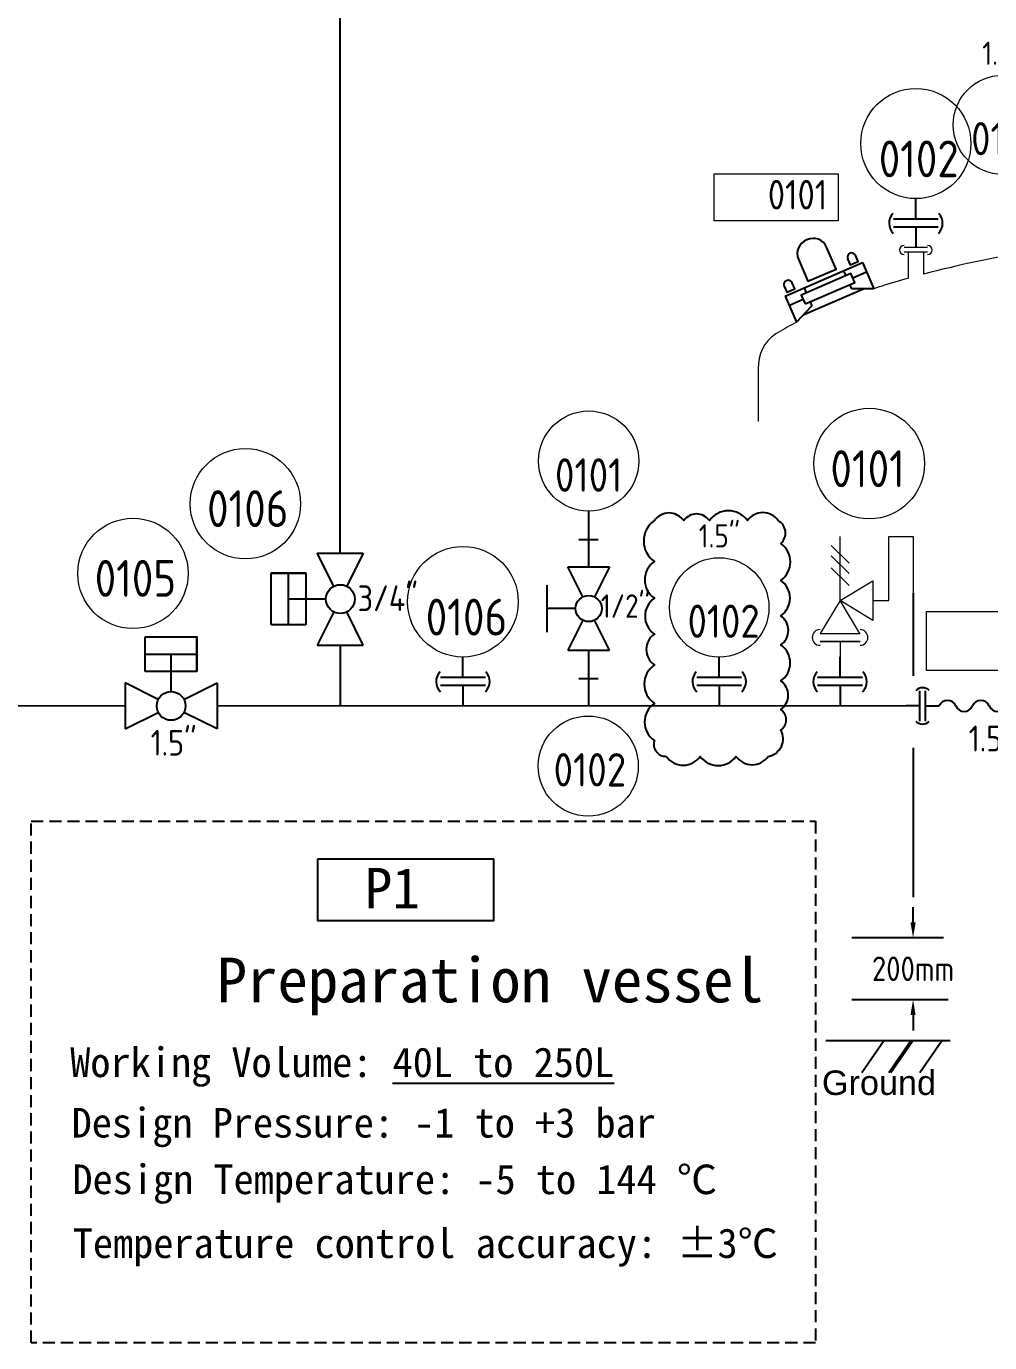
# Model space of a CAD drawing. Header units: millimetres. Extents: x -68339142 to 208, y -167 to 82456658.
# Drawn here: x -68336032.7 to -68335718.6, y 82448358.4 to 82448787.7 of the extents above; entities that cross this region are included whole.
import ezdxf

# ---------------------------------------------------------------- set-up
doc = ezdxf.new("R2010")
doc.units = ezdxf.units.MM
doc.header["$MEASUREMENT"] = 0
doc.linetypes.add('ACANSTGL', pattern=[0.11811, 0.07874, -0.03937])
doc.linetypes.add('JIS_02_0.7', pattern=[1.35, 0.75, -0.6])
for name, color, linetype in [('冷冻水出', 52, 'Continuous'), ('压缩空气', 130, 'Continuous'), ('显示层', 40, 'JIS_02_0.7')]:
    doc.layers.add(name, color=color, linetype=linetype)
doc.styles.add('SimHei', font='arial.ttf')
doc.styles.get("Standard").update_dxf_attribs({"font": 'gbenor.shx', "bigfont": 'gbcbig.shx'})
doc.styles.add('{18b73a54-fa43-428c-adcb-c1c7bbdf2c84}', font='')
doc.styles.get('{18b73a54-fa43-428c-adcb-c1c7bbdf2c84}').set_extended_font_data('SimSun')
doc.dimstyles.get("Standard").update_dxf_attribs({"dimtxt": 0.18, "dimasz": 0.18, "dimexe": 0.18, "dimexo": 0.0625, "dimgap": 0.09, "dimtad": 0, "dimtih": 1, "dimtoh": 1, "dimdec": 4, "dimzin": 0, "dimdsep": 46, "dimtxsty": 'Standard', "dimcen": 0.09, "dimadec": 0, "dimazin": 0, "dimtfac": 1, "dimtdec": 4, "dimtofl": 0, "dimtmove": 0, "dimatfit": 3, "dimfxl": 1, "dimtolj": 1, "dimtzin": 0, "dimarcsym": 0})

# ---------------------------------------------------------------- blocks, each defined once
blk = doc.blocks.new('*U94')
at = {"color": 7, "linetype": 'ByBlock', "lineweight": 9}
for p, q in [((0, 13.74), (0, 29.42)), ((11.94, 13.74), (11.94, 29.39)), ((11.94, 29.39), (17.83, 29.39)), ((17.83, 29.39), (17.83, 15.59)), ((-2.17, 27.23), (2.2, 22.87)), ((-2.17, 24.72), (2.2, 20.35)), ((-2.17, 21.78), (2.2, 17.41)), ((0, 13.74), (8.01, 18.55)), ((8.01, 18.55), (8.01, 8.93)), ((0, 13.74), (-4.81, 5.72)), ((8.01, 8.93), (0, 13.74)), ((4.81, 5.72), (0, 13.74)), ((8.01, 13.74), (11.94, 13.74)), ((-4.88, 5.72), (4.88, 5.72)), ((4.88, 3.77), (-4.88, 3.77)), ((-4.88, 3.77), (4.88, 3.77)), ((-4.81, 5.72), (4.81, 5.72)), ((0, 3.77), (0, 0))]:
    blk.add_line(p, q, dxfattribs=at)
at = {"color": 1, "linetype": 'ByBlock', "lineweight": 9}
blk.add_circle((7.12, 47.21), 13.5, dxfattribs=at)
at = {"color": 7, "linetype": 'ByBlock', "lineweight": 9}
for centre, start, end in [((-4.88, 4.75), 90, 270), ((4.88, 4.75), 270, 90)]:
    blk.add_arc(centre, 1.91, start, end, dxfattribs=at)
at = {"color": 1, "linetype": 'ByBlock', "lineweight": 9}
for tag, p, height, flags in [('YQJ_CODE', (-1.59, 49.79), 9, 2), ('YQJ_ITEMID', (12.3, -9.27), 5, 1), ('YQJ_CLASS_NAME', (12.34, -15.05), 5, 1), ('品牌', (13.52, -20.57), 5, 1), ('供电电源', (13.41, -26.42), 5, 1), ('控制方式', (13.73, -33.14), 5, 1), ('输出信号类型1', (14.15, -39.41), 5, 1), ('输出信号类型2', (13.98, -46.43), 5, 1)]:
    blk.add_attdef(tag, p, '', height=height, dxfattribs=dict(at, flags=flags))
for tag, p, height in [('YQJ_NO', (-2.35, 41.44), 9), ('尺寸', (-3.91, -23.23), 6.3)]:
    blk.add_attdef(tag, p, '', height=height, dxfattribs=at)
blk = doc.blocks.new('*U273')
at = {"color": 0}
for p, q in [((3.38, -3.71), (3.38, 3.71)), ((4.72, -3.71), (4.72, 3.71)), ((31.7, -3.76), (31.7, 3.66)), ((33.04, -3.76), (33.04, 3.66)), ((3.38, 0), (0, 0)), ((4.72, 0), (8.1, 0)), ((31.7, -0.05), (28.32, -0.05)), ((33.04, -0.05), (36.42, -0.05))]:
    blk.add_line(p, q, dxfattribs=at)
at = {"color": 1, "linetype": 'ByBlock', "lineweight": 9}
blk.add_lwpolyline([(42.81, 8.64), (5.01, 8.64), (5.01, 23.04), (42.81, 23.04)], close=True, dxfattribs=at)
at = {"color": 0}
for centre, radius, start, end in [((4.03, 2.09), 2.34, 46.4792, 135.7809), ((32.35, 2.04), 2.34, 46.4792, 135.7809), ((10.12, -0.84), 2.19, 22.6199, 157.3801), ((18.22, -0.84), 2.19, 22.6199, 157.3801), ((26.32, -0.84), 2.19, 22.6199, 157.3801), ((14.17, 0.84), 2.19, 202.6199, 337.3801), ((22.27, 0.84), 2.19, 202.6199, 337.3801), ((4.03, -2.09), 2.34, 224.2191, 313.5208), ((32.35, -2.14), 2.34, 224.2191, 313.5208)]:
    blk.add_arc(centre, radius, start, end, dxfattribs=at)
at = {"color": 1, "linetype": 'ByBlock', "lineweight": 9}
for tag, p, height, flags in [('YQJ_CODE', (5.49, 12.44), 9, 2), ('YQJ_ITEMID', (27.59, -18.03), 5, 1), ('YQJ_CLASS_NAME', (28.04, -23.51), 5, 1)]:
    blk.add_attdef(tag, p, '', height=height, dxfattribs=dict(at, flags=flags))
for tag, p, height in [('YQJ_NO', (21.86, 12.3), 9), ('尺寸', (15.28, -11.11), 6.3)]:
    blk.add_attdef(tag, p, '', height=height, dxfattribs=at)
blk = doc.blocks.new('*U40')
at = {"color": 0}
for p, q in [((0, 6.99), (0, 12)), ((5.49, 6.99), (-5.49, 6.99)), ((5.49, 5.01), (-5.49, 5.01)), ((0, 5.01), (0, 0))]:
    blk.add_line(p, q, dxfattribs=at)
for centre, start, end in [((-3.1, 5.97), 136.4792, 225.7809), ((3.1, 5.97), 314.2191, 43.5208)]:
    blk.add_arc(centre, 3.47, start, end, dxfattribs=at)
blk = doc.blocks.new('*U98')
at = {"color": 0}
for p, q in [((-5.63, 11.25), (5.62, 11.25)), ((-1.57, 3.14), (-5.63, 11.25)), ((5.62, 11.25), (1.57, 3.14)), ((-16.88, -6.33), (-16.88, 6.33)), ((-12.66, -6.33), (-12.66, 6.33)), ((-8.44, 6.33), (-8.44, -6.33)), ((-3.52, 0), (-12.66, 0)), ((-1.57, -3.14), (-5.63, -11.25)), ((5.62, -11.25), (1.57, -3.14)), ((-8.44, -6.33), (-16.88, -6.33)), ((-5.63, -11.25), (5.62, -11.25))]:
    blk.add_line(p, q, dxfattribs=at)
blk.add_lwpolyline([(-8.44, 6.33), (-8.44, 6.33), (-16.88, 6.33), (-16.88, 6.33)], close=True, dxfattribs=at)
at = {"color": 1, "linetype": 'ByBlock', "lineweight": 9}
blk.add_circle((-23.23, 23.34), 13.5, dxfattribs=at)
at = {"color": 0}
blk.add_circle((0, 0), 3.52, dxfattribs=at)
at = {"color": 1, "linetype": 'ByBlock', "lineweight": 9}
for tag, p, height, flags in [('YQJ_CODE', (-30.23, 25.75), 9, 2), ('YQJ_ITEMID', (12.3, -9.27), 5, 1), ('YQJ_CLASS_NAME', (12.34, -15.05), 5, 1), ('品牌', (13.52, -20.57), 5, 1), ('供电电源', (13.41, -26.42), 5, 1), ('控制方式', (13.73, -33.14), 5, 1), ('输出信号类型1', (14.15, -39.41), 5, 1), ('输出信号类型2', (13.98, -46.43), 5, 1)]:
    blk.add_attdef(tag, p, '', height=height, dxfattribs=dict(at, flags=flags))
for tag, p, height in [('YQJ_NO', (-32.59, 17.63), 9), ('尺寸', (4.24, -2.95), 6.3)]:
    blk.add_attdef(tag, p, '', height=height, dxfattribs=at)
blk = doc.blocks.new('*U96')
at = {"color": 7}
for p, q in [((-14.77, 1.84), (8.79, 12.04)), ((3.04, 9.55), (3.72, 7.99)), ((10.06, 9.11), (5.86, 7.3)), ((8.79, 12.04), (12.25, 4.05)), ((9.31, 4.04), (-9.31, -4.04)), ((-9.02, 4.33), (-8.34, 2.77)), ((4.88, 5.3), (5.44, 4.02)), ((12.25, 4.05), (5.44, 4.02)), ((-14.77, 1.84), (-11.31, -6.14)), ((-9.3, 0.73), (-13.5, -1.08)), ((-7.18, 0.08), (-6.62, -1.2)), ((-11.31, -6.14), (-6.62, -1.2))]:
    blk.add_line(p, q, dxfattribs=at)
at = {"color": 1, "linetype": 'ByBlock', "lineweight": 9}
blk.add_lwpolyline([(-36.43, 39.14), (1.37, 39.14), (1.37, 24.74), (-36.43, 24.74)], close=True, dxfattribs=at)
at = {"color": 7}
for points in [[(-10.74, 13.07), (-7.83, 6.34), (0.77, 10.05), (-2.15, 16.79)], [(4.27, 13.21), (5.09, 11.33), (7.49, 12.37), (6.68, 14.25)], [(-15.09, 4.85), (-14.28, 2.97), (-11.87, 4.01), (-12.69, 5.9)]]:
    blk.add_lwpolyline(points, dxfattribs=at)
blk.add_lwpolyline([(-8.73, -0.59), (6.43, 5.97), (5.27, 8.66), (-9.89, 2.1)], close=True, dxfattribs=at)
for centre, major_axis in [((-6.44, 14.93), (-4.3, -1.86)), ((5.48, 13.73), (-1.2, -0.52)), ((-13.89, 5.37), (-1.2, -0.52))]:
    blk.add_ellipse(centre, major_axis=major_axis, ratio=0.951302, start_param=3.141593, end_param=6.283185, dxfattribs=at)
at = {"color": 1, "linetype": 'ByBlock', "lineweight": 9}
for tag, p, height, flags in [('YQJ_CODE', (-33.78, 28.34), 9, 2), ('YQJ_ITEMID', (12.3, -9.27), 5, 1), ('YQJ_CLASS_NAME', (12.34, -15.05), 5, 1), ('品牌', (13.52, -20.57), 5, 1), ('供电电源', (13.41, -26.42), 5, 1), ('控制方式', (13.73, -33.14), 5, 1), ('输出信号类型1', (14.15, -39.41), 5, 1), ('输出信号类型2', (13.98, -46.43), 5, 1)]:
    blk.add_attdef(tag, p, '', height=height, dxfattribs=dict(at, flags=flags))
for tag, p, height in [('YQJ_NO', (-20.08, 28.25), 9), ('尺寸', (-1.65, -7.04), 3.5)]:
    blk.add_attdef(tag, p, '', height=height, dxfattribs=at)
blk = doc.blocks.new('*U67')
at = {"color": 1, "linetype": 'ByBlock', "lineweight": 9}
blk.add_circle((0, 13.5), 13.5, dxfattribs=at)
at = {"color": 1, "linetype": 'ByBlock', "lineweight": 13, "flags": 2}
blk.add_attdef('YQJ_CODE', (-6.47, 13.23), '', height=9, dxfattribs=at)
at = {"color": 1, "linetype": 'ByBlock', "lineweight": 13}
blk.add_attdef('YQJ_NO', (-9.08, 5.24), '', height=9, dxfattribs=at)
at = {"color": 1, "linetype": 'ByBlock', "lineweight": 9, "flags": 1}
for tag, p in [('YQJ_ITEMID', (23.25, 7.98)), ('YQJ_CLASS_NAME', (23.27, 3.68)), ('品牌', (23.69, -0.69)), ('供电电源', (23.78, -5.23)), ('控制方式', (23.91, -9.99)), ('量程上限', (23.64, -14.93)), ('量程下限', (23.51, -19.97)), ('输入信号类型1', (23.46, -25.29)), ('输入信号类型2', (23.28, -30.48))]:
    blk.add_attdef(tag, p, '', height=5, dxfattribs=at)
at = {"color": 1, "linetype": 'ByBlock', "lineweight": 9}
blk.add_attdef('尺寸', (-11.61, -20.93), '', height=6.3, dxfattribs=at)
blk = doc.blocks.new('*U248')
at = {"color": 0}
for p, q in [((-6.33, 8.44), (-6.33, 16.87)), ((-6.33, 16.87), (6.33, 16.87)), ((-6.33, 12.66), (6.33, 12.66)), ((0, 3.52), (0, 12.66)), ((6.33, 8.44), (-6.33, 8.44)), ((-3.14, 1.57), (-11.25, 5.62)), ((-11.25, 5.62), (-11.25, -5.63)), ((3.14, 1.57), (11.25, 5.62)), ((11.25, 5.62), (11.25, -5.63)), ((-11.25, -5.63), (-3.14, -1.57)), ((11.25, -5.63), (3.14, -1.57))]:
    blk.add_line(p, q, dxfattribs=at)
blk.add_lwpolyline([(6.33, 8.44), (6.33, 8.44), (6.33, 16.87), (6.33, 16.87)], close=True, dxfattribs=at)
at = {"color": 1, "linetype": 'ByBlock', "lineweight": 9}
blk.add_circle((-9.33, 32.42), 13.5, dxfattribs=at)
at = {"color": 0}
blk.add_circle((0, 0), 3.52, dxfattribs=at)
at = {"color": 1, "linetype": 'ByBlock', "lineweight": 9}
for tag, p, height, flags in [('YQJ_CODE', (-16.33, 34.83), 9, 2), ('YQJ_ITEMID', (12.3, -9.27), 5, 1), ('YQJ_CLASS_NAME', (12.34, -15.05), 5, 1), ('品牌', (13.52, -20.57), 5, 1), ('供电电源', (13.41, -26.42), 5, 1), ('控制方式', (13.73, -33.14), 5, 1), ('输出信号类型1', (14.15, -39.41), 5, 1), ('输出信号类型2', (13.98, -46.43), 5, 1)]:
    blk.add_attdef(tag, p, '', height=height, dxfattribs=dict(at, flags=flags))
for tag, p, height in [('YQJ_NO', (-18.69, 26.72), 9), ('尺寸', (-5, -12.16), 6.3)]:
    blk.add_attdef(tag, p, '', height=height, dxfattribs=at)
blk = doc.blocks.new('*D444')
at = {"layer": 'Defpoints', "color": 0, "linetype": 'ByBlock', "transparency": 16777216}
for p in [(-68335733.62, 82448490.41), (-68335743.54, 82448470.22), (-68335732.12, 82448470.22)]:
    blk.add_point(p, dxfattribs=at)
at = {"layer": '显示层', "color": 0, "linetype": 'ByBlock', "lineweight": -2, "transparency": 16777216}
for p, q in [((-68335743.54, 82448495.41), (-68335743.54, 82448500.41)), ((-68335733.62, 82448490.41), (-68335763.54, 82448490.41)), ((-68335732.12, 82448470.22), (-68335763.54, 82448470.22)), ((-68335743.54, 82448465.22), (-68335743.54, 82448460.22))]:
    blk.add_line(p, q, dxfattribs=at)
at = {"layer": '显示层', "color": 0, "linetype": 'ByBlock', "transparency": 16777216}
for points in [[(-68335744.37, 82448495.41), (-68335742.7, 82448495.41), (-68335743.54, 82448490.41)], [(-68335744.37, 82448465.22), (-68335742.7, 82448465.22), (-68335743.54, 82448470.22)]]:
    blk.add_solid(points, dxfattribs=at)
at = {"layer": '显示层', "color": 0, "linetype": 'ByBlock', "transparency": 16777216, "insert": (-68335743.54, 82448480.31), "char_height": 8, "attachment_point": 5}
blk.add_mtext('\\A1;200mm', dxfattribs=at)
blk = doc.blocks.new('*U356')
at = {"color": 1, "linetype": 'ByBlock', "lineweight": 9}
blk.add_circle((0, 13.5), 13.5, dxfattribs=at)
at = {"color": 1, "linetype": 'ByBlock', "lineweight": 13, "flags": 2}
blk.add_attdef('YQJ_CODE', (-6.47, 13.23), '', height=9, dxfattribs=at)
at = {"color": 1, "linetype": 'ByBlock', "lineweight": 13}
blk.add_attdef('YQJ_NO', (-9.08, 5.24), '', height=9, dxfattribs=at)
at = {"color": 1, "linetype": 'ByBlock', "lineweight": 9, "flags": 1}
for tag, p in [('YQJ_ITEMID', (23.25, 7.98)), ('YQJ_CLASS_NAME', (23.27, 3.68)), ('品牌', (23.69, -0.69)), ('供电电源', (23.78, -5.23)), ('控制方式', (23.91, -9.99)), ('量程上限', (23.64, -14.93)), ('量程下限', (23.51, -19.97)), ('输入信号类型1', (23.46, -25.29)), ('输入信号类型2', (23.28, -30.48))]:
    blk.add_attdef(tag, p, '', height=5, dxfattribs=at)
at = {"color": 1, "linetype": 'ByBlock', "lineweight": 9}
blk.add_attdef('尺寸', (-18.46, 2.41), '', height=6.3, dxfattribs=at)
blk = doc.blocks.new('*U58')
at = {"color": 0}
for p, q in [((0, 0), (0, 15)), ((-2.67, 7.39), (2.6, 7.39))]:
    blk.add_line(p, q, dxfattribs=at)
blk = doc.blocks.new('*U469')
at = {"color": 0}
for p, q in [((-5.62, 11.25), (5.63, 11.25)), ((-1.57, 3.14), (-5.62, 11.25)), ((5.63, 11.25), (1.57, 3.14)), ((-11.25, 6.33), (-11.25, -6.33)), ((-3.52, 0), (-11.25, 0)), ((-1.57, -3.14), (-5.62, -11.25)), ((5.63, -11.25), (1.57, -3.14)), ((-5.62, -11.25), (5.63, -11.25))]:
    blk.add_line(p, q, dxfattribs=at)
blk.add_circle((0, 0), 3.52, dxfattribs=at)
at = {"color": 1, "linetype": 'ByBlock', "lineweight": 9}
blk.add_circle((-0.13, -42.46), 13.5, dxfattribs=at)
for tag, p, height in [('尺寸', (3.25, -2.47), 6.3), ('YQJ_NO', (-9.47, -47.96), 9)]:
    blk.add_attdef(tag, p, '', height=height, dxfattribs=at)
for tag, p, height, flags in [('YQJ_ITEMID', (12.3, -9.27), 5, 1), ('YQJ_CLASS_NAME', (12.34, -15.05), 5, 1), ('品牌', (13.52, -20.57), 5, 1), ('供电电源', (13.41, -26.42), 5, 1), ('控制方式', (13.73, -33.14), 5, 1), ('YQJ_CODE', (-6.24, -39.81), 9, 2), ('输出信号类型1', (14.15, -39.41), 5, 1), ('输出信号类型2', (13.98, -46.43), 5, 1)]:
    blk.add_attdef(tag, p, '', height=height, dxfattribs=dict(at, flags=flags))
blk = doc.blocks.new('*U458')
at = {"color": 1, "linetype": 'ByBlock', "lineweight": 9}
blk.add_circle((0, 13.5), 13.5, dxfattribs=at)
blk.add_attdef('尺寸', (-5.58, 29.8), '', height=6.3, dxfattribs=at)
at = {"color": 1, "linetype": 'ByBlock', "lineweight": 13, "flags": 2}
blk.add_attdef('YQJ_CODE', (-5.23, 13.23), '', height=9, dxfattribs=at)
at = {"color": 1, "linetype": 'ByBlock', "lineweight": 13}
blk.add_attdef('YQJ_NO', (-8.61, 5.24), '', height=9, dxfattribs=at)
at = {"color": 1, "linetype": 'ByBlock', "lineweight": 9, "flags": 1}
for tag, p in [('YQJ_ITEMID', (25, 7.98)), ('YQJ_CLASS_NAME', (25.01, 3.68)), ('品牌', (25.43, -0.69)), ('供电电源', (25.52, -5.23)), ('控制方式', (25.66, -9.99)), ('量程上限', (25.39, -14.93)), ('量程下限', (25.26, -19.97)), ('输入信号类型1', (25.21, -25.29)), ('输入信号类型2', (25.03, -30.48))]:
    blk.add_attdef(tag, p, '', height=5, dxfattribs=at)
blk = doc.blocks.new('*U69')
at = {"color": 1, "linetype": 'ByBlock', "lineweight": 9}
blk.add_circle((13.5, 0), 13.5, dxfattribs=at)
at = {"color": 1, "linetype": 'ByBlock', "lineweight": 9, "flags": 1}
for tag, p in [('YQJ_ITEMID', (24.39, 7.98)), ('YQJ_CLASS_NAME', (24.4, 3.68)), ('品牌', (24.82, -0.69)), ('供电电源', (24.91, -5.23)), ('控制方式', (25.05, -9.99)), ('量程上限', (24.78, -14.93)), ('量程下限', (24.64, -19.97)), ('输入信号类型1', (24.59, -25.29)), ('输入信号类型2', (24.42, -30.48))]:
    blk.add_attdef(tag, p, '', height=5, dxfattribs=at)
at = {"color": 1, "linetype": 'ByBlock', "lineweight": 13, "flags": 2}
blk.add_attdef('YQJ_CODE', (7.18, -0.38), '', height=9, dxfattribs=at)
at = {"color": 1, "linetype": 'ByBlock', "lineweight": 13}
blk.add_attdef('YQJ_NO', (4.42, -8.26), '', height=9, dxfattribs=at)
at = {"color": 1, "linetype": 'ByBlock', "lineweight": 9}
blk.add_attdef('尺寸', (-11.61, -20.93), '', height=6.3, dxfattribs=at)

msp = doc.modelspace()

# ---------------------------------------------------------------- linework, layer by layer
at = {"linetype": 'ByBlock', "lineweight": 5}
for p, q in [((-68335738.79856, 82448715.49464), (-68335746.46431, 82448715.49464)), ((-68335738.79856, 82448713.96149), (-68335746.46431, 82448713.96149)), ((-68335745.08796, 82448713.96149), (-68335745.08796, 82448705.46151)), ((-68335740.17491, 82448713.96149), (-68335740.17491, 82448706.80125)), ((-68335794.00177, 82448675.99926), (-68335794.00177, 82448658.80887))]:
    msp.add_line(p, q, dxfattribs=at)
for p, q in [((-68335743.53819, 82448602.82873), (-68335743.53819, 82448575.80419)), ((-68335743.53819, 82448552.33308), (-68335743.53819, 82448529.38167))]:
    msp.add_line(p, q)
at = {"color": 0}
msp.add_line((-68335743.53819, 82448538.42338), (-68335743.53819, 82448503.71872), dxfattribs=at)
msp.add_lwpolyline([(-68335827.90877, 82448626.45852, 0.52056705), (-68335827.90877, 82448613.12722, 0.52056705), (-68335827.90877, 82448601.14524, 0.52056705), (-68335827.90877, 82448589.46032, 0.52056705), (-68335827.90877, 82448579.4122, 0.52056705), (-68335827.90877, 82448566.84671, 0.52056705), (-68335827.90877, 82448554.72374, 0.52056705), (-68335824.04826, 82448549.59005, 0.52056705), (-68335812.91389, 82448549.59005, 0.52056705), (-68335801.28389, 82448549.59005, 0.52056705), (-68335790.75887, 82448549.59005, 0.52056705), (-68335786.66364, 82448558.13497, 0.52056705), (-68335786.66364, 82448564.86145, 0.52056705), (-68335786.66364, 82448574.20175, 0.52056705), (-68335786.66364, 82448585.90946, 0.52056705), (-68335786.66364, 82448595.40662, 0.52056705), (-68335786.66364, 82448606.97476, 0.52056705), (-68335786.66364, 82448619.00332, 0.52056705), (-68335787.52739, 82448626.45852, 0.52056705), (-68335797.54987, 82448626.45852, 0.52056705), (-68335809.96541, 82448626.45852, 0.52056705), (-68335818.33948, 82448626.45852, 0.52056705)], format="xyb", close=True)
at = {"linetype": 'ACANSTGL', "ltscale": 50}
msp.add_lwpolyline([(-68336031.09943, 82448528.40878), (-68335775.36052, 82448528.40878), (-68335775.36052, 82448358.38264), (-68336031.09943, 82448358.38264)], close=True, dxfattribs=at)
at = {"color": 0, "linetype": 'ByBlock'}
msp.add_lwpolyline([(-68335937.64202, 82448516.12276), (-68335880.37473, 82448516.12276), (-68335880.37473, 82448495.94366), (-68335937.64202, 82448495.94366)], close=True, dxfattribs=at)
at = {"linetype": 'ByBlock', "lineweight": 5}
for centre, radius, start, end in [((-68335746.46431, 82448714.72806), 1.50111, 90, 270), ((-68335647.62418, 82448357.72418), 361.1377, 99.3040871, 104.8491754), ((-68335738.79856, 82448714.72806), 1.50111, 270, 90), ((-68335647.62418, 82448357.72418), 361.1377, 105.6571164, 107.121535), ((-68335705.44794, 82448549.77569), 160.57925, 107.5777988, 108.4797947), ((-68335713.62948, 82448563.81795), 144.32812, 118.0613805, 120.7956097), ((-68335781.41688, 82448676.76997), 12.60608, 123.1881111, 183.3226462), ((-68335705.44795, 82448549.77573), 160.5792, 120.7380328, 121.0686906)]:
    msp.add_arc(centre, radius, start, end, dxfattribs=at)
at = {"layer": '冷冻水出'}
for p, q in [((-68335930.31951, 82448585.88026), (-68335930.31951, 82448566.03107)), ((-68336000.48853, 82448566.00348), (-68336142.35522, 82448566.021)), ((-68335745.79717, 82448566.03107), (-68335970.50476, 82448565.99978))]:
    msp.add_line(p, q, dxfattribs=at)
at = {"layer": '压缩空气'}
for p, q in [((-68335930.31951, 82448673.22127), (-68335930.31951, 82449361.82908)), ((-68335930.31951, 82448615.86403), (-68335930.31951, 82448682.56153))]:
    msp.add_line(p, q, dxfattribs=at)
at = {"layer": '显示层', "color": 7, "linetype": 'ByBlock'}
for p, q in [((-68335771.96507, 82448456.91107), (-68335731.40359, 82448456.91107)), ((-68335753.00035, 82448456.91107), (-68335760.2915, 82448446.39989)), ((-68335744.12342, 82448456.91107), (-68335751.41456, 82448446.39989)), ((-68335743.53819, 82448456.91107), (-68335750.82933, 82448446.39989)), ((-68335734.07602, 82448456.91107), (-68335741.36717, 82448446.39989))]:
    msp.add_line(p, q, dxfattribs=at)

# ---------------------------------------------------------------- block references
ref = msp.add_blockref('*U458', (-68335714.26398, 82448739.33374), dxfattribs=dict(xscale=1.2, yscale=1.2, zscale=1.2))
ref.add_attrib('YQJ_NO', '0101', (-68335724.59064, 82448745.62119), dxfattribs={"color": 1, "linetype": 'ByBlock', "lineweight": 13, "height": 10.8})
ref.add_attrib('尺寸', '1.5"', (-68335720.9625, 82448775.09507), dxfattribs={"color": 1, "linetype": 'ByBlock', "lineweight": 9, "height": 7.56})
ref = msp.add_blockref('*U67', (-68335742.63143, 82448731.46664), dxfattribs=dict(xscale=1.331, yscale=1.331, zscale=1.331))
ref.add_attrib('YQJ_NO', '0102', (-68335754.71759, 82448738.44046), dxfattribs={"color": 1, "linetype": 'ByBlock', "lineweight": 13, "height": 11.979})
ref = msp.add_blockref('*U96', (-68335769.43505, 82448697.7428), dxfattribs=dict(xscale=1.068761492568, yscale=1.068761492568, zscale=1.068761492568))
ref.add_attrib('YQJ_NO', '0101', (-68335790.90033, 82448727.93346), dxfattribs={"color": 1, "linetype": 'ByBlock', "lineweight": 9, "height": 9.618853})
for name, p, xscale, yscale, zscale in [('*U40', (-68335742.63143, 82448715.49464), 1.331, 1.331, 1.331), ('*U58', (-68335849.32114, 82448611.39053), 1.21, 1.21, 1.21), ('*U58', (-68335849.32114, 82448566.01553), 1.21, 1.21, 1.21), ('*U40', (-68335890.32935, 82448566.0055), 1.331, 1.331, 1.331), ('*U40', (-68335806.74042, 82448565.99334), 1.331, 1.331, 1.331), ('*U40', (-68335806.74042, 82448565.99162), 1.331, 1.331, 1.331), ('*U40', (-68335767.35488, 82448566.03107), 1.331, 1.331, 1.331)]:
    msp.add_blockref(name, p, dxfattribs=dict(xscale=xscale, yscale=yscale, zscale=zscale))
ref = msp.add_blockref('*U356', (-68335849.32114, 82448629.54053), dxfattribs=dict(xscale=1.21, yscale=1.21, zscale=1.21))
ref.add_attrib('YQJ_NO', '0101', (-68335860.30856, 82448635.88037), dxfattribs={"color": 1, "linetype": 'ByBlock', "lineweight": 13, "height": 10.89})
ref = msp.add_blockref('*U98', (-68335930.31951, 82448600.87214), dxfattribs=dict(xscale=1.332611986045726, yscale=1.332611986045726, zscale=1.332611986045726))
ref.add_attrib('YQJ_NO', '0106', (-68335973.75269, 82448624.36894), dxfattribs={"color": 1, "linetype": 'ByBlock', "lineweight": 9, "height": 11.993508})
ref.add_attrib('尺寸', '3/4"', (-68335924.66689, 82448596.93953), dxfattribs={"color": 1, "linetype": 'ByBlock', "lineweight": 9, "height": 8.395456})
ref = msp.add_blockref('*U248', (-68335985.49665, 82448566.03107), dxfattribs=dict(xscale=1.332611986045726, yscale=1.332611986045726, zscale=1.332611986045726))
ref.add_attrib('YQJ_NO', '0105', (-68336010.40895, 82448601.63286), dxfattribs={"color": 1, "linetype": 'ByBlock', "lineweight": 9, "height": 11.993508})
ref.add_attrib('尺寸', '1.5"', (-68335992.15971, 82448549.82327), dxfattribs={"color": 1, "linetype": 'ByBlock', "lineweight": 9, "height": 8.395456})
ref = msp.add_blockref('*U458', (-68335806.74042, 82448581.96362), dxfattribs=dict(xscale=1.2, yscale=1.2, zscale=1.2))
ref.add_attrib('YQJ_NO', '0102', (-68335817.06708, 82448588.25106), dxfattribs={"color": 1, "linetype": 'ByBlock', "lineweight": 13, "height": 10.8})
ref.add_attrib('尺寸', '1.5"', (-68335813.43894, 82448617.72495), dxfattribs={"color": 1, "linetype": 'ByBlock', "lineweight": 9, "height": 7.56})
ref = msp.add_blockref('*U69', (-68335908.3647, 82448600.01285), dxfattribs=dict(xscale=1.33595186571, yscale=1.33595186571, zscale=1.33595186571))
ref.add_attrib('YQJ_NO', '0106', (-68335902.46047, 82448588.97728), dxfattribs={"color": 1, "linetype": 'ByBlock', "lineweight": 13, "height": 12.023567})
ref = msp.add_blockref('*U469', (-68335849.32114, 82448597.77803), dxfattribs=dict(xscale=1.21, yscale=1.21, zscale=1.21))
ref.add_attrib('YQJ_NO', '0102', (-68335860.77755, 82448539.75081), dxfattribs={"color": 1, "linetype": 'ByBlock', "lineweight": 9, "height": 10.89})
ref.add_attrib('尺寸', "1/2''", (-68335845.38347, 82448594.78846), dxfattribs={"color": 1, "linetype": 'ByBlock', "lineweight": 9, "height": 7.623})
ref = msp.add_blockref('*U273', (-68335745.79717, 82448566.03107), dxfattribs=dict(xscale=1.33595186571, yscale=1.33595186571, zscale=1.33595186571))
ref.add_attrib('YQJ_NO', '0101', (-68335716.59796, 82448582.46485), dxfattribs={"color": 1, "linetype": 'ByBlock', "lineweight": 9, "height": 12.023567})
ref.add_attrib('尺寸', '1.5"-JK', (-68335725.39031, 82448551.18509), dxfattribs={"color": 1, "linetype": 'ByBlock', "lineweight": 9, "height": 8.416497})
at = {"layer": '冷冻水出', "lineweight": 9}
ref = msp.add_blockref('*U94', (-68335767.35488, 82448582.00307), dxfattribs=dict(at, xscale=1.33595186571, yscale=1.33595186571, zscale=1.33595186571))
ref.add_attrib('YQJ_NO', '0101', (-68335770.49727, 82448637.36898), dxfattribs={"layer": '0', "color": 1, "linetype": 'ByBlock', "lineweight": 9, "height": 12.023567})

# ---------------------------------------------------------------- texts
at = {"attachment_point": 1, "style": '{18b73a54-fa43-428c-adcb-c1c7bbdf2c84}'}
for s, insert, char_height, width in [('P1', (-68335922.38327, 82448513.22498), 13.247017, 29.1913582), ('Preparation vessel', (-68335970.62181, 82448483.93401), 14.571719, 190.2511384), ('Working Volume: {\\L40L to 250L}', (-68336018.39828, 82448454.65483), 9.6591865, 207.8787275), ('\\pxql;Design Pressure: -1 to +3 bar', (-68336017.94789, 82448434.94281), 9.6591865, 236.7489078), ('Design Temperature: -5 to 144 ℃', (-68336017.68973, 82448416.49124), 9.6591865, 324.8716815), ('Temperature control accuracy: ±3℃', (-68336017.5799, 82448395.65743), 9.6591865, 317.1104025)]:
    msp.add_mtext(s, dxfattribs=dict(at, insert=insert, char_height=char_height, width=width))
at = {"layer": '显示层', "color": 7, "linetype": 'ByBlock', "insert": (-68335773.24527, 82448447.1511), "char_height": 7.986, "attachment_point": 1, "style": 'SimHei'}
msp.add_mtext_dynamic_manual_height_columns('Ground', width=108.7491634, gutter_width=5.324, heights=[-8.25837], dxfattribs=at)

# ---------------------------------------------------------------- dimensions: what is measured, and where the dimension line sits
at = {"layer": '显示层', "color": 7, "linetype": 'ByBlock'}
dim = msp.add_linear_dim(base=(-68335743.53819, 82448470.22107), p1=(-68335733.62156, 82448490.40872), p2=(-68335732.12229, 82448470.22107), angle=90, text='200mm', dimstyle='Standard', override={"dimtxt": 8, "dimasz": 5, "dimexe": 20, "dimexo": 0, "dimgap": 50}, dxfattribs=at)
dim.commit()
dim.dimension.update_dxf_attribs({"geometry": '*D444', "text_midpoint": (-68335743.53819, 82448480.31489), "dimtype": 160})

doc.saveas('drawing.dxf')
